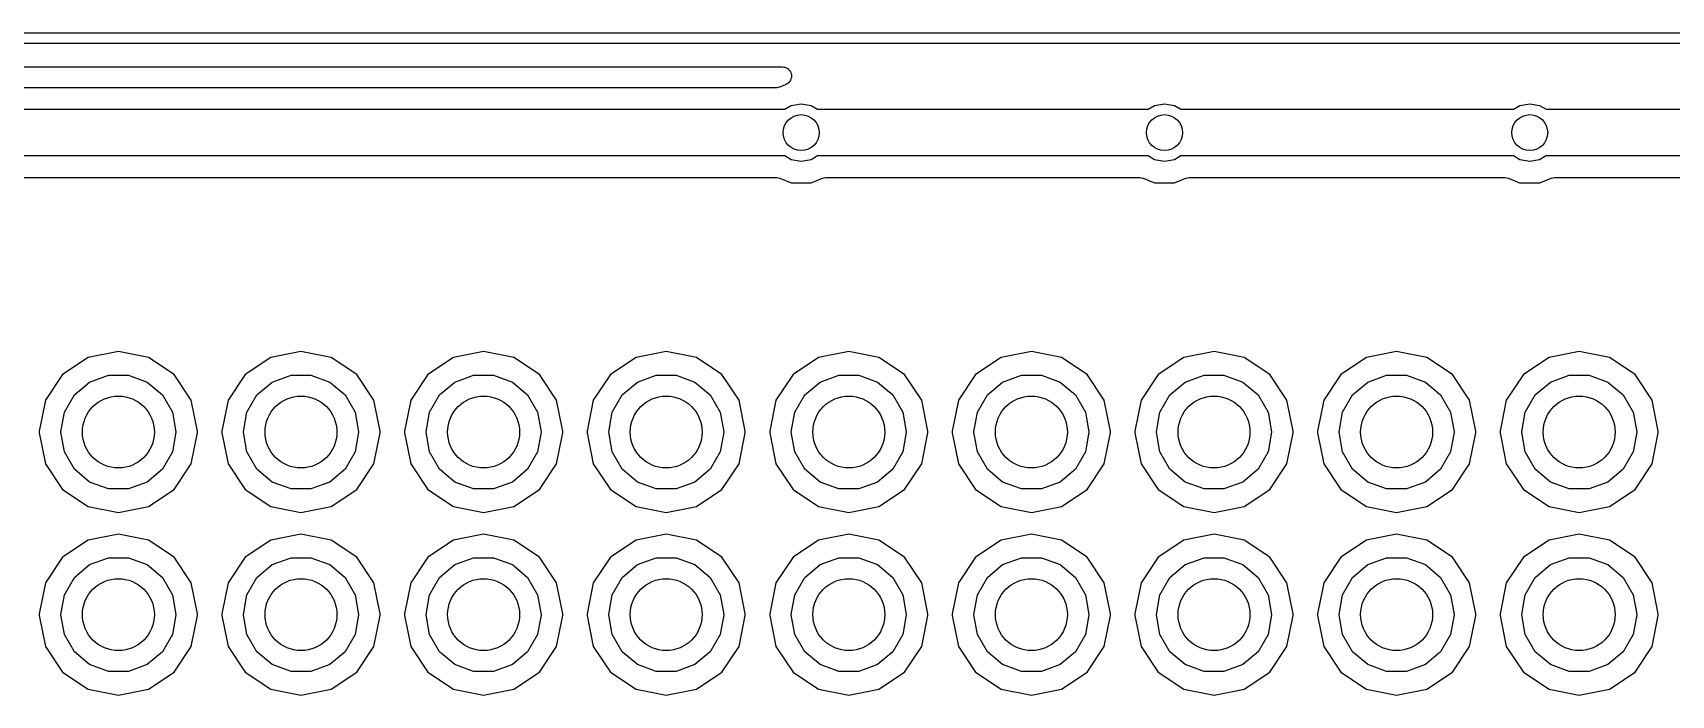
# Model space of a CAD drawing. Extents: x 25 to 125, y -125 to -25.
# Drawn here: x 43.03 to 65.82, y -34.14 to -24.93 of the extents above; entities that cross this region are included whole.
import ezdxf

# ---------------------------------------------------------------- set-up
doc = ezdxf.new("R2010")
doc.units = 0
doc.header["$MEASUREMENT"] = 0
doc.layers.add('BLACK', color=7, linetype='CONTINUOUS')

msp = doc.modelspace()

# ---------------------------------------------------------------- linework, layer by layer
at = {"layer": 'Black'}
for p, q in [((25, -24.925), (125, -24.925)), ((124.925, -25.075), (25.075, -25.075)), ((25.502, -25.4), (53.461, -25.4)), ((53.461, -25.4), (53.4801, -25.4034)), ((53.4801, -25.4034), (53.4993, -25.4059)), ((53.4993, -25.4059), (53.5018, -25.4072)), ((53.5018, -25.4072), (53.5045, -25.4077)), ((53.5045, -25.4077), (53.5213, -25.4174)), ((53.5213, -25.4174), (53.5384, -25.4263)), ((53.5384, -25.4263), (53.5403, -25.4283)), ((53.5403, -25.4283), (53.5427, -25.4297)), ((53.5427, -25.4297), (53.5551, -25.4446)), ((53.5551, -25.4446), (53.5682, -25.4589)), ((53.5682, -25.4589), (53.5693, -25.4614)), ((53.5693, -25.4614), (53.571, -25.4635)), ((53.571, -25.4635), (53.5777, -25.4817)), ((53.5777, -25.4817), (53.585, -25.4996)), ((53.585, -25.4996), (53.5852, -25.5024)), ((53.5852, -25.5024), (53.5861, -25.5049)), ((53.5861, -25.5049), (53.5861, -25.5244)), ((53.5861, -25.5244), (53.5869, -25.5437)), ((53.3754, -25.6894), (37.6553, -25.6894)), ((53.3781, -25.6889), (53.3754, -25.6894)), ((53.3808, -25.6893), (53.3781, -25.6889)), ((53.3997, -25.6851), (53.3808, -25.6893)), ((53.4188, -25.6817), (53.3997, -25.6851)), ((53.4212, -25.6804), (53.4188, -25.6817)), ((53.4239, -25.6798), (53.4212, -25.6804)), ((53.5095, -25.6444), (53.4239, -25.6798)), ((53.5259, -25.634), (53.5095, -25.6444)), ((53.5427, -25.6243), (53.5259, -25.634)), ((53.5444, -25.6222), (53.5427, -25.6243)), ((53.5468, -25.6207), (53.5444, -25.6222)), ((53.5586, -25.6053), (53.5468, -25.6207)), ((53.571, -25.5905), (53.5586, -25.6053)), ((53.572, -25.5879), (53.571, -25.5905)), ((53.5736, -25.5857), (53.572, -25.5879)), ((53.5795, -25.5673), (53.5736, -25.5857)), ((53.5861, -25.5491), (53.5795, -25.5673)), ((53.5869, -25.5437), (53.5861, -25.5463)), ((53.5861, -25.5463), (53.5861, -25.5491)), ((53.4931, -25.9894), (53.5837, -25.9371)), ((53.5837, -25.9371), (53.721, -25.9129)), ((53.721, -25.9129), (53.8583, -25.9371)), ((53.8583, -25.9371), (53.9489, -25.9894)), ((58.5477, -25.9894), (58.6383, -25.9371)), ((58.6383, -25.9371), (58.7756, -25.9129)), ((58.7756, -25.9129), (58.9129, -25.9371)), ((58.9129, -25.9371), (59.0035, -25.9894)), ((63.6277, -25.9894), (63.7183, -25.9371)), ((63.7183, -25.9371), (63.8556, -25.9129)), ((63.8556, -25.9129), (63.9929, -25.9371)), ((63.9929, -25.9371), (64.0835, -25.9894)), ((37.6428, -25.9894), (53.4931, -25.9894)), ((53.9489, -25.9894), (58.5477, -25.9894)), ((59.0035, -25.9894), (63.6277, -25.9894)), ((64.0835, -25.9894), (68.7077, -25.9894)), ((53.4931, -26.6394), (37.7774, -26.6394)), ((53.5837, -26.6917), (53.4931, -26.6394)), ((53.9489, -26.6394), (53.8583, -26.6917)), ((58.5477, -26.6394), (53.9489, -26.6394)), ((58.6383, -26.6917), (58.5477, -26.6394)), ((59.0035, -26.6394), (58.9129, -26.6917)), ((63.6277, -26.6394), (59.0035, -26.6394)), ((63.7183, -26.6917), (63.6277, -26.6394)), ((64.0835, -26.6394), (63.9929, -26.6917)), ((68.7077, -26.6394), (64.0835, -26.6394)), ((53.721, -26.7159), (53.5837, -26.6917)), ((53.8583, -26.6917), (53.721, -26.7159)), ((58.7756, -26.7159), (58.6383, -26.6917)), ((58.9129, -26.6917), (58.7756, -26.7159)), ((63.8556, -26.7159), (63.7183, -26.6917)), ((63.9929, -26.6917), (63.8556, -26.7159)), ((37.9543, -26.9394), (53.3755, -26.9394)), ((53.3755, -26.9394), (53.3783, -26.9399)), ((53.3783, -26.9399), (53.3812, -26.9395)), ((53.3812, -26.9395), (53.4, -26.9437)), ((53.4, -26.9437), (53.4189, -26.9471)), ((53.4189, -26.9471), (53.4214, -26.9485)), ((53.4214, -26.9485), (53.4242, -26.9491)), ((53.4242, -26.9491), (53.5812, -27.0143)), ((53.5812, -27.0143), (53.8596, -27.0145)), ((53.8596, -27.0145), (54.0181, -26.949)), ((54.0181, -26.949), (54.0208, -26.9484)), ((54.0208, -26.9484), (54.0232, -26.9471)), ((54.0232, -26.9471), (54.0423, -26.9437)), ((54.0423, -26.9437), (54.0612, -26.9395)), ((54.0612, -26.9395), (54.0639, -26.9399)), ((54.0639, -26.9399), (54.0666, -26.9394)), ((54.0666, -26.9394), (58.4301, -26.9394)), ((58.4301, -26.9394), (58.4329, -26.9399)), ((58.4329, -26.9399), (58.4358, -26.9395)), ((58.4358, -26.9395), (58.4546, -26.9437)), ((58.4546, -26.9437), (58.4735, -26.9471)), ((58.4735, -26.9471), (58.476, -26.9485)), ((58.476, -26.9485), (58.4788, -26.9491)), ((58.4788, -26.9491), (58.6358, -27.0143)), ((58.6358, -27.0143), (58.9142, -27.0145)), ((58.9142, -27.0145), (59.0727, -26.949)), ((59.0727, -26.949), (59.0754, -26.9484)), ((59.0754, -26.9484), (59.0778, -26.9471)), ((59.0778, -26.9471), (59.0969, -26.9437)), ((59.0969, -26.9437), (59.1158, -26.9395)), ((59.1158, -26.9395), (59.1185, -26.9399)), ((59.1185, -26.9399), (59.1212, -26.9394)), ((59.1212, -26.9394), (63.5101, -26.9394)), ((63.5101, -26.9394), (63.5129, -26.9399)), ((63.5129, -26.9399), (63.5158, -26.9395)), ((63.5158, -26.9395), (63.5346, -26.9437)), ((63.5346, -26.9437), (63.5535, -26.9471)), ((63.5535, -26.9471), (63.556, -26.9485)), ((63.556, -26.9485), (63.5588, -26.9491)), ((63.5588, -26.9491), (63.7157, -27.0143)), ((63.7157, -27.0143), (63.9942, -27.0145)), ((63.9942, -27.0145), (64.1527, -26.949)), ((64.1527, -26.949), (64.1554, -26.9484)), ((64.1554, -26.9484), (64.1578, -26.9471)), ((64.1578, -26.9471), (64.1769, -26.9437)), ((64.1769, -26.9437), (64.1958, -26.9395)), ((64.1958, -26.9395), (64.1985, -26.9399)), ((64.1985, -26.9399), (64.2012, -26.9394)), ((64.2012, -26.9394), (68.5901, -26.9394)), ((44.224, -29.3584), (43.804, -29.442)), ((44.644, -29.442), (44.224, -29.3584)), ((46.764, -29.3584), (46.344, -29.442)), ((47.184, -29.442), (46.764, -29.3584)), ((49.304, -29.3584), (48.884, -29.442)), ((49.724, -29.442), (49.304, -29.3584)), ((51.844, -29.3584), (51.424, -29.442)), ((52.264, -29.442), (51.844, -29.3584)), ((54.384, -29.3584), (53.964, -29.442)), ((54.804, -29.442), (54.384, -29.3584)), ((56.924, -29.3584), (56.504, -29.442)), ((57.344, -29.442), (56.924, -29.3584)), ((59.464, -29.3584), (59.044, -29.442)), ((59.884, -29.442), (59.464, -29.3584)), ((62.004, -29.3584), (61.584, -29.442)), ((62.424, -29.442), (62.004, -29.3584)), ((64.544, -29.3584), (64.124, -29.442)), ((64.964, -29.442), (64.544, -29.3584)), ((43.804, -29.442), (43.4479, -29.6799)), ((45.0001, -29.6799), (44.644, -29.442)), ((46.344, -29.442), (45.9879, -29.6799)), ((47.5401, -29.6799), (47.184, -29.442)), ((48.884, -29.442), (48.5279, -29.6799)), ((50.0801, -29.6799), (49.724, -29.442)), ((51.424, -29.442), (51.0679, -29.6799)), ((52.6201, -29.6799), (52.264, -29.442)), ((53.964, -29.442), (53.6079, -29.6799)), ((55.1601, -29.6799), (54.804, -29.442)), ((56.504, -29.442), (56.1479, -29.6799)), ((57.7001, -29.6799), (57.344, -29.442)), ((59.044, -29.442), (58.6879, -29.6799)), ((60.2401, -29.6799), (59.884, -29.442)), ((61.584, -29.442), (61.2279, -29.6799)), ((62.7801, -29.6799), (62.424, -29.442)), ((64.124, -29.442), (63.7679, -29.6799)), ((65.3201, -29.6799), (64.964, -29.442)), ((43.4479, -29.6799), (43.21, -30.036)), ((43.6112, -29.9627), (43.824, -29.7841)), ((43.824, -29.7841), (44.0851, -29.6891)), ((44.0851, -29.6891), (44.3629, -29.6891)), ((44.3629, -29.6891), (44.624, -29.7841)), ((44.624, -29.7841), (44.8368, -29.9627)), ((45.238, -30.036), (45.0001, -29.6799)), ((45.9879, -29.6799), (45.75, -30.036)), ((46.1512, -29.9627), (46.364, -29.7841)), ((46.364, -29.7841), (46.6251, -29.6891)), ((46.6251, -29.6891), (46.9029, -29.6891)), ((46.9029, -29.6891), (47.164, -29.7841)), ((47.164, -29.7841), (47.3768, -29.9627)), ((47.778, -30.036), (47.5401, -29.6799)), ((48.5279, -29.6799), (48.29, -30.036)), ((48.6912, -29.9627), (48.904, -29.7841)), ((48.904, -29.7841), (49.1651, -29.6891)), ((49.1651, -29.6891), (49.4429, -29.6891)), ((49.4429, -29.6891), (49.704, -29.7841)), ((49.704, -29.7841), (49.9168, -29.9627)), ((50.318, -30.036), (50.0801, -29.6799)), ((51.0679, -29.6799), (50.83, -30.036)), ((51.2312, -29.9627), (51.444, -29.7841)), ((51.444, -29.7841), (51.7051, -29.6891)), ((51.7051, -29.6891), (51.9829, -29.6891)), ((51.9829, -29.6891), (52.244, -29.7841)), ((52.244, -29.7841), (52.4568, -29.9627)), ((52.858, -30.036), (52.6201, -29.6799)), ((53.6079, -29.6799), (53.37, -30.036)), ((53.7712, -29.9627), (53.984, -29.7841)), ((53.984, -29.7841), (54.2451, -29.6891)), ((54.2451, -29.6891), (54.5229, -29.6891)), ((54.5229, -29.6891), (54.784, -29.7841)), ((54.784, -29.7841), (54.9968, -29.9627)), ((55.398, -30.036), (55.1601, -29.6799)), ((56.1479, -29.6799), (55.91, -30.036)), ((56.3112, -29.9627), (56.524, -29.7841)), ((56.524, -29.7841), (56.7851, -29.6891)), ((56.7851, -29.6891), (57.0629, -29.6891)), ((57.0629, -29.6891), (57.324, -29.7841)), ((57.324, -29.7841), (57.5368, -29.9627)), ((57.938, -30.036), (57.7001, -29.6799)), ((58.6879, -29.6799), (58.45, -30.036)), ((58.8512, -29.9627), (59.064, -29.7841)), ((59.064, -29.7841), (59.3251, -29.6891)), ((59.3251, -29.6891), (59.6029, -29.6891)), ((59.6029, -29.6891), (59.864, -29.7841)), ((59.864, -29.7841), (60.0768, -29.9627)), ((60.478, -30.036), (60.2401, -29.6799)), ((61.2279, -29.6799), (60.99, -30.036)), ((61.3912, -29.9627), (61.604, -29.7841)), ((61.604, -29.7841), (61.8651, -29.6891)), ((61.8651, -29.6891), (62.1429, -29.6891)), ((62.1429, -29.6891), (62.404, -29.7841)), ((62.404, -29.7841), (62.6168, -29.9627)), ((63.018, -30.036), (62.7801, -29.6799)), ((63.7679, -29.6799), (63.53, -30.036)), ((63.9312, -29.9627), (64.144, -29.7841)), ((64.144, -29.7841), (64.4051, -29.6891)), ((64.4051, -29.6891), (64.6829, -29.6891)), ((64.6829, -29.6891), (64.944, -29.7841)), ((64.944, -29.7841), (65.1568, -29.9627)), ((65.558, -30.036), (65.3201, -29.6799)), ((43.21, -30.036), (43.124, -30.4685)), ((43.4722, -30.2033), (43.6112, -29.9627)), ((44.8368, -29.9627), (44.9758, -30.2033)), ((45.324, -30.4685), (45.238, -30.036)), ((45.75, -30.036), (45.664, -30.4685)), ((46.0122, -30.2033), (46.1512, -29.9627)), ((47.3768, -29.9627), (47.5158, -30.2033)), ((47.864, -30.4685), (47.778, -30.036)), ((48.29, -30.036), (48.204, -30.4685)), ((48.5522, -30.2033), (48.6912, -29.9627)), ((49.9168, -29.9627), (50.0558, -30.2033)), ((50.404, -30.4685), (50.318, -30.036)), ((50.83, -30.036), (50.744, -30.4685)), ((51.0922, -30.2033), (51.2312, -29.9627)), ((52.4568, -29.9627), (52.5958, -30.2033)), ((52.944, -30.4685), (52.858, -30.036)), ((53.37, -30.036), (53.284, -30.4685)), ((53.6322, -30.2033), (53.7712, -29.9627)), ((54.9968, -29.9627), (55.1358, -30.2033)), ((55.484, -30.4685), (55.398, -30.036)), ((55.91, -30.036), (55.824, -30.4685)), ((56.1722, -30.2033), (56.3112, -29.9627)), ((57.5368, -29.9627), (57.6758, -30.2033)), ((58.024, -30.4685), (57.938, -30.036)), ((58.45, -30.036), (58.364, -30.4685)), ((58.7122, -30.2033), (58.8512, -29.9627)), ((60.0768, -29.9627), (60.2158, -30.2033)), ((60.564, -30.4685), (60.478, -30.036)), ((60.99, -30.036), (60.904, -30.4685)), ((61.2522, -30.2033), (61.3912, -29.9627)), ((62.6168, -29.9627), (62.7558, -30.2033)), ((63.104, -30.4685), (63.018, -30.036)), ((63.53, -30.036), (63.444, -30.4685)), ((63.7922, -30.2033), (63.9312, -29.9627)), ((65.1568, -29.9627), (65.2958, -30.2033)), ((65.644, -30.4685), (65.558, -30.036)), ((43.424, -30.4769), (43.4722, -30.2033)), ((44.9758, -30.2033), (45.024, -30.4769)), ((45.964, -30.4769), (46.0122, -30.2033)), ((47.5158, -30.2033), (47.564, -30.4769)), ((48.504, -30.4769), (48.5522, -30.2033)), ((50.0558, -30.2033), (50.104, -30.4769)), ((51.044, -30.4769), (51.0922, -30.2033)), ((52.5958, -30.2033), (52.644, -30.4769)), ((53.584, -30.4769), (53.6322, -30.2033)), ((55.1358, -30.2033), (55.184, -30.4769)), ((56.124, -30.4769), (56.1722, -30.2033)), ((57.6758, -30.2033), (57.724, -30.4769)), ((58.664, -30.4769), (58.7122, -30.2033)), ((60.2158, -30.2033), (60.264, -30.4769)), ((61.204, -30.4769), (61.2522, -30.2033)), ((62.7558, -30.2033), (62.804, -30.4769)), ((63.744, -30.4769), (63.7922, -30.2033)), ((65.2958, -30.2033), (65.344, -30.4769)), ((43.124, -30.4685), (43.124, -30.4915)), ((43.124, -30.4915), (43.21, -30.924)), ((43.424, -30.4831), (43.424, -30.4769)), ((43.4722, -30.7567), (43.424, -30.4831)), ((45.024, -30.4831), (44.9758, -30.7567)), ((45.024, -30.4769), (45.024, -30.4831)), ((45.238, -30.924), (45.324, -30.4915)), ((45.324, -30.4915), (45.324, -30.4685)), ((45.664, -30.4685), (45.664, -30.4915)), ((45.664, -30.4915), (45.75, -30.924)), ((45.964, -30.4831), (45.964, -30.4769)), ((46.0122, -30.7567), (45.964, -30.4831)), ((47.564, -30.4831), (47.5158, -30.7567)), ((47.564, -30.4769), (47.564, -30.4831)), ((47.778, -30.924), (47.864, -30.4915)), ((47.864, -30.4915), (47.864, -30.4685)), ((48.204, -30.4685), (48.204, -30.4915)), ((48.204, -30.4915), (48.29, -30.924)), ((48.504, -30.4831), (48.504, -30.4769)), ((48.5522, -30.7567), (48.504, -30.4831)), ((50.104, -30.4831), (50.0558, -30.7567)), ((50.104, -30.4769), (50.104, -30.4831)), ((50.318, -30.924), (50.404, -30.4915)), ((50.404, -30.4915), (50.404, -30.4685)), ((50.744, -30.4685), (50.744, -30.4915)), ((50.744, -30.4915), (50.83, -30.924)), ((51.044, -30.4831), (51.044, -30.4769)), ((51.0922, -30.7567), (51.044, -30.4831)), ((52.644, -30.4831), (52.5958, -30.7567)), ((52.644, -30.4769), (52.644, -30.4831)), ((52.858, -30.924), (52.944, -30.4915)), ((52.944, -30.4915), (52.944, -30.4685)), ((53.284, -30.4685), (53.284, -30.4915)), ((53.284, -30.4915), (53.37, -30.924)), ((53.584, -30.4831), (53.584, -30.4769)), ((53.6322, -30.7567), (53.584, -30.4831)), ((55.184, -30.4831), (55.1358, -30.7567)), ((55.184, -30.4769), (55.184, -30.4831)), ((55.398, -30.924), (55.484, -30.4915)), ((55.484, -30.4915), (55.484, -30.4685)), ((55.824, -30.4685), (55.824, -30.4915)), ((55.824, -30.4915), (55.91, -30.924)), ((56.124, -30.4831), (56.124, -30.4769)), ((56.1722, -30.7567), (56.124, -30.4831)), ((57.724, -30.4831), (57.6758, -30.7567)), ((57.724, -30.4769), (57.724, -30.4831)), ((57.938, -30.924), (58.024, -30.4915)), ((58.024, -30.4915), (58.024, -30.4685)), ((58.364, -30.4685), (58.364, -30.4915)), ((58.364, -30.4915), (58.45, -30.924)), ((58.664, -30.4831), (58.664, -30.4769)), ((58.7122, -30.7567), (58.664, -30.4831)), ((60.264, -30.4831), (60.2158, -30.7567)), ((60.264, -30.4769), (60.264, -30.4831)), ((60.478, -30.924), (60.564, -30.4915)), ((60.564, -30.4915), (60.564, -30.4685)), ((60.904, -30.4685), (60.904, -30.4915)), ((60.904, -30.4915), (60.99, -30.924)), ((61.204, -30.4831), (61.204, -30.4769)), ((61.2522, -30.7567), (61.204, -30.4831)), ((62.804, -30.4831), (62.7558, -30.7567)), ((62.804, -30.4769), (62.804, -30.4831)), ((63.018, -30.924), (63.104, -30.4915)), ((63.104, -30.4915), (63.104, -30.4685)), ((63.444, -30.4685), (63.444, -30.4915)), ((63.444, -30.4915), (63.53, -30.924)), ((63.744, -30.4831), (63.744, -30.4769)), ((63.7922, -30.7567), (63.744, -30.4831)), ((65.344, -30.4831), (65.2958, -30.7567)), ((65.344, -30.4769), (65.344, -30.4831)), ((65.558, -30.924), (65.644, -30.4915)), ((65.644, -30.4915), (65.644, -30.4685)), ((43.6112, -30.9973), (43.4722, -30.7567)), ((44.9758, -30.7567), (44.8368, -30.9973)), ((46.1512, -30.9973), (46.0122, -30.7567)), ((47.5158, -30.7567), (47.3768, -30.9973)), ((48.6912, -30.9973), (48.5522, -30.7567)), ((50.0558, -30.7567), (49.9168, -30.9973)), ((51.2312, -30.9973), (51.0922, -30.7567)), ((52.5958, -30.7567), (52.4568, -30.9973)), ((53.7712, -30.9973), (53.6322, -30.7567)), ((55.1358, -30.7567), (54.9968, -30.9973)), ((56.3112, -30.9973), (56.1722, -30.7567)), ((57.6758, -30.7567), (57.5368, -30.9973)), ((58.8512, -30.9973), (58.7122, -30.7567)), ((60.2158, -30.7567), (60.0768, -30.9973)), ((61.3912, -30.9973), (61.2522, -30.7567)), ((62.7558, -30.7567), (62.6168, -30.9973)), ((63.9312, -30.9973), (63.7922, -30.7567)), ((65.2958, -30.7567), (65.1568, -30.9973)), ((43.21, -30.924), (43.4479, -31.2801)), ((45.0001, -31.2801), (45.238, -30.924)), ((45.75, -30.924), (45.9879, -31.2801)), ((47.5401, -31.2801), (47.778, -30.924)), ((48.29, -30.924), (48.5279, -31.2801)), ((50.0801, -31.2801), (50.318, -30.924)), ((50.83, -30.924), (51.0679, -31.2801)), ((52.6201, -31.2801), (52.858, -30.924)), ((53.37, -30.924), (53.6079, -31.2801)), ((55.1601, -31.2801), (55.398, -30.924)), ((55.91, -30.924), (56.1479, -31.2801)), ((57.7001, -31.2801), (57.938, -30.924)), ((58.45, -30.924), (58.6879, -31.2801)), ((60.2401, -31.2801), (60.478, -30.924)), ((60.99, -30.924), (61.2279, -31.2801)), ((62.7801, -31.2801), (63.018, -30.924)), ((63.53, -30.924), (63.7679, -31.2801)), ((65.3201, -31.2801), (65.558, -30.924)), ((43.824, -31.1759), (43.6112, -30.9973)), ((44.0851, -31.2709), (43.824, -31.1759)), ((44.624, -31.1759), (44.3629, -31.2709)), ((44.8368, -30.9973), (44.624, -31.1759)), ((46.364, -31.1759), (46.1512, -30.9973)), ((46.6251, -31.2709), (46.364, -31.1759)), ((47.164, -31.1759), (46.9029, -31.2709)), ((47.3768, -30.9973), (47.164, -31.1759)), ((48.904, -31.1759), (48.6912, -30.9973)), ((49.1651, -31.2709), (48.904, -31.1759)), ((49.704, -31.1759), (49.4429, -31.2709)), ((49.9168, -30.9973), (49.704, -31.1759)), ((51.444, -31.1759), (51.2312, -30.9973)), ((51.7051, -31.2709), (51.444, -31.1759)), ((52.244, -31.1759), (51.9829, -31.2709)), ((52.4568, -30.9973), (52.244, -31.1759)), ((53.984, -31.1759), (53.7712, -30.9973)), ((54.2451, -31.2709), (53.984, -31.1759)), ((54.784, -31.1759), (54.5229, -31.2709)), ((54.9968, -30.9973), (54.784, -31.1759)), ((56.524, -31.1759), (56.3112, -30.9973)), ((56.7851, -31.2709), (56.524, -31.1759)), ((57.324, -31.1759), (57.0629, -31.2709)), ((57.5368, -30.9973), (57.324, -31.1759)), ((59.064, -31.1759), (58.8512, -30.9973)), ((59.3251, -31.2709), (59.064, -31.1759)), ((59.864, -31.1759), (59.6029, -31.2709)), ((60.0768, -30.9973), (59.864, -31.1759)), ((61.604, -31.1759), (61.3912, -30.9973)), ((61.8651, -31.2709), (61.604, -31.1759)), ((62.404, -31.1759), (62.1429, -31.2709)), ((62.6168, -30.9973), (62.404, -31.1759)), ((64.144, -31.1759), (63.9312, -30.9973)), ((64.4051, -31.2709), (64.144, -31.1759)), ((64.944, -31.1759), (64.6829, -31.2709)), ((65.1568, -30.9973), (64.944, -31.1759)), ((43.4479, -31.2801), (43.804, -31.518)), ((44.3629, -31.2709), (44.0851, -31.2709)), ((44.644, -31.518), (45.0001, -31.2801)), ((45.9879, -31.2801), (46.344, -31.518)), ((46.9029, -31.2709), (46.6251, -31.2709)), ((47.184, -31.518), (47.5401, -31.2801)), ((48.5279, -31.2801), (48.884, -31.518)), ((49.4429, -31.2709), (49.1651, -31.2709)), ((49.724, -31.518), (50.0801, -31.2801)), ((51.0679, -31.2801), (51.424, -31.518)), ((51.9829, -31.2709), (51.7051, -31.2709)), ((52.264, -31.518), (52.6201, -31.2801)), ((53.6079, -31.2801), (53.964, -31.518)), ((54.5229, -31.2709), (54.2451, -31.2709)), ((54.804, -31.518), (55.1601, -31.2801)), ((56.1479, -31.2801), (56.504, -31.518)), ((57.0629, -31.2709), (56.7851, -31.2709)), ((57.344, -31.518), (57.7001, -31.2801)), ((58.6879, -31.2801), (59.044, -31.518)), ((59.6029, -31.2709), (59.3251, -31.2709)), ((59.884, -31.518), (60.2401, -31.2801)), ((61.2279, -31.2801), (61.584, -31.518)), ((62.1429, -31.2709), (61.8651, -31.2709)), ((62.424, -31.518), (62.7801, -31.2801)), ((63.7679, -31.2801), (64.124, -31.518)), ((64.6829, -31.2709), (64.4051, -31.2709)), ((64.964, -31.518), (65.3201, -31.2801)), ((43.804, -31.518), (44.224, -31.6015)), ((44.224, -31.6015), (44.644, -31.518)), ((46.344, -31.518), (46.764, -31.6015)), ((46.764, -31.6015), (47.184, -31.518)), ((48.884, -31.518), (49.304, -31.6015)), ((49.304, -31.6015), (49.724, -31.518)), ((51.424, -31.518), (51.844, -31.6015)), ((51.844, -31.6015), (52.264, -31.518)), ((53.964, -31.518), (54.384, -31.6015)), ((54.384, -31.6015), (54.804, -31.518)), ((56.504, -31.518), (56.924, -31.6015)), ((56.924, -31.6015), (57.344, -31.518)), ((59.044, -31.518), (59.464, -31.6015)), ((59.464, -31.6015), (59.884, -31.518)), ((61.584, -31.518), (62.004, -31.6015)), ((62.004, -31.6015), (62.424, -31.518)), ((64.124, -31.518), (64.544, -31.6015)), ((64.544, -31.6015), (64.964, -31.518)), ((44.224, -31.8984), (43.804, -31.982)), ((44.644, -31.982), (44.224, -31.8984)), ((46.764, -31.8984), (46.344, -31.982)), ((47.184, -31.982), (46.764, -31.8984)), ((49.304, -31.8984), (48.884, -31.982)), ((49.724, -31.982), (49.304, -31.8984)), ((51.844, -31.8984), (51.424, -31.982)), ((52.264, -31.982), (51.844, -31.8984)), ((54.384, -31.8984), (53.964, -31.982)), ((54.804, -31.982), (54.384, -31.8984)), ((56.924, -31.8984), (56.504, -31.982)), ((57.344, -31.982), (56.924, -31.8984)), ((59.464, -31.8984), (59.044, -31.982)), ((59.884, -31.982), (59.464, -31.8984)), ((62.004, -31.8984), (61.584, -31.982)), ((62.424, -31.982), (62.004, -31.8984)), ((64.544, -31.8984), (64.124, -31.982)), ((64.964, -31.982), (64.544, -31.8984)), ((43.804, -31.982), (43.4479, -32.2199)), ((45.0001, -32.2199), (44.644, -31.982)), ((46.344, -31.982), (45.9879, -32.2199)), ((47.5401, -32.2199), (47.184, -31.982)), ((48.884, -31.982), (48.5279, -32.2199)), ((50.0801, -32.2199), (49.724, -31.982)), ((51.424, -31.982), (51.0679, -32.2199)), ((52.6201, -32.2199), (52.264, -31.982)), ((53.964, -31.982), (53.6079, -32.2199)), ((55.1601, -32.2199), (54.804, -31.982)), ((56.504, -31.982), (56.1479, -32.2199)), ((57.7001, -32.2199), (57.344, -31.982)), ((59.044, -31.982), (58.6879, -32.2199)), ((60.2401, -32.2199), (59.884, -31.982)), ((61.584, -31.982), (61.2279, -32.2199)), ((62.7801, -32.2199), (62.424, -31.982)), ((64.124, -31.982), (63.7679, -32.2199)), ((65.3201, -32.2199), (64.964, -31.982)), ((43.4479, -32.2199), (43.21, -32.576)), ((43.6112, -32.5027), (43.824, -32.3241)), ((43.824, -32.3241), (44.0851, -32.2291)), ((44.0851, -32.2291), (44.3629, -32.2291)), ((44.3629, -32.2291), (44.624, -32.3241)), ((44.624, -32.3241), (44.8368, -32.5027)), ((45.238, -32.576), (45.0001, -32.2199)), ((45.9879, -32.2199), (45.75, -32.576)), ((46.1512, -32.5027), (46.364, -32.3241)), ((46.364, -32.3241), (46.6251, -32.2291)), ((46.6251, -32.2291), (46.9029, -32.2291)), ((46.9029, -32.2291), (47.164, -32.3241)), ((47.164, -32.3241), (47.3768, -32.5027)), ((47.778, -32.576), (47.5401, -32.2199)), ((48.5279, -32.2199), (48.29, -32.576)), ((48.6912, -32.5027), (48.904, -32.3241)), ((48.904, -32.3241), (49.1651, -32.2291)), ((49.1651, -32.2291), (49.4429, -32.2291)), ((49.4429, -32.2291), (49.704, -32.3241)), ((49.704, -32.3241), (49.9168, -32.5027)), ((50.318, -32.576), (50.0801, -32.2199)), ((51.0679, -32.2199), (50.83, -32.576)), ((51.2312, -32.5027), (51.444, -32.3241)), ((51.444, -32.3241), (51.7051, -32.2291)), ((51.7051, -32.2291), (51.9829, -32.2291)), ((51.9829, -32.2291), (52.244, -32.3241)), ((52.244, -32.3241), (52.4568, -32.5027)), ((52.858, -32.576), (52.6201, -32.2199)), ((53.6079, -32.2199), (53.37, -32.576)), ((53.7712, -32.5027), (53.984, -32.3241)), ((53.984, -32.3241), (54.2451, -32.2291)), ((54.2451, -32.2291), (54.5229, -32.2291)), ((54.5229, -32.2291), (54.784, -32.3241)), ((54.784, -32.3241), (54.9968, -32.5027)), ((55.398, -32.576), (55.1601, -32.2199)), ((56.1479, -32.2199), (55.91, -32.576)), ((56.3112, -32.5027), (56.524, -32.3241)), ((56.524, -32.3241), (56.7851, -32.2291)), ((56.7851, -32.2291), (57.0629, -32.2291)), ((57.0629, -32.2291), (57.324, -32.3241)), ((57.324, -32.3241), (57.5368, -32.5027)), ((57.938, -32.576), (57.7001, -32.2199)), ((58.6879, -32.2199), (58.45, -32.576)), ((58.8512, -32.5027), (59.064, -32.3241)), ((59.064, -32.3241), (59.3251, -32.2291)), ((59.3251, -32.2291), (59.6029, -32.2291)), ((59.6029, -32.2291), (59.864, -32.3241)), ((59.864, -32.3241), (60.0768, -32.5027)), ((60.478, -32.576), (60.2401, -32.2199)), ((61.2279, -32.2199), (60.99, -32.576)), ((61.3912, -32.5027), (61.604, -32.3241)), ((61.604, -32.3241), (61.8651, -32.2291)), ((61.8651, -32.2291), (62.1429, -32.2291)), ((62.1429, -32.2291), (62.404, -32.3241)), ((62.404, -32.3241), (62.6168, -32.5027)), ((63.018, -32.576), (62.7801, -32.2199)), ((63.7679, -32.2199), (63.53, -32.576)), ((63.9312, -32.5027), (64.144, -32.3241)), ((64.144, -32.3241), (64.4051, -32.2291)), ((64.4051, -32.2291), (64.6829, -32.2291)), ((64.6829, -32.2291), (64.944, -32.3241)), ((64.944, -32.3241), (65.1568, -32.5027)), ((65.558, -32.576), (65.3201, -32.2199)), ((43.21, -32.576), (43.124, -33.0085)), ((43.4722, -32.7433), (43.6112, -32.5027)), ((44.8368, -32.5027), (44.9758, -32.7433)), ((45.324, -33.0085), (45.238, -32.576)), ((45.75, -32.576), (45.664, -33.0085)), ((46.0122, -32.7433), (46.1512, -32.5027)), ((47.3768, -32.5027), (47.5158, -32.7433)), ((47.864, -33.0085), (47.778, -32.576)), ((48.29, -32.576), (48.204, -33.0085)), ((48.5522, -32.7433), (48.6912, -32.5027)), ((49.9168, -32.5027), (50.0558, -32.7433)), ((50.404, -33.0085), (50.318, -32.576)), ((50.83, -32.576), (50.744, -33.0085)), ((51.0922, -32.7433), (51.2312, -32.5027)), ((52.4568, -32.5027), (52.5958, -32.7433)), ((52.944, -33.0085), (52.858, -32.576)), ((53.37, -32.576), (53.284, -33.0085)), ((53.6322, -32.7433), (53.7712, -32.5027)), ((54.9968, -32.5027), (55.1358, -32.7433)), ((55.484, -33.0085), (55.398, -32.576)), ((55.91, -32.576), (55.824, -33.0085)), ((56.1722, -32.7433), (56.3112, -32.5027)), ((57.5368, -32.5027), (57.6758, -32.7433)), ((58.024, -33.0085), (57.938, -32.576)), ((58.45, -32.576), (58.364, -33.0085)), ((58.7122, -32.7433), (58.8512, -32.5027)), ((60.0768, -32.5027), (60.2158, -32.7433)), ((60.564, -33.0085), (60.478, -32.576)), ((60.99, -32.576), (60.904, -33.0085)), ((61.2522, -32.7433), (61.3912, -32.5027)), ((62.6168, -32.5027), (62.7558, -32.7433)), ((63.104, -33.0085), (63.018, -32.576)), ((63.53, -32.576), (63.444, -33.0085)), ((63.7922, -32.7433), (63.9312, -32.5027)), ((65.1568, -32.5027), (65.2958, -32.7433)), ((65.644, -33.0085), (65.558, -32.576)), ((43.424, -33.0169), (43.4722, -32.7433)), ((44.9758, -32.7433), (45.024, -33.0169)), ((45.964, -33.0169), (46.0122, -32.7433)), ((47.5158, -32.7433), (47.564, -33.0169)), ((48.504, -33.0169), (48.5522, -32.7433)), ((50.0558, -32.7433), (50.104, -33.0169)), ((51.044, -33.0169), (51.0922, -32.7433)), ((52.5958, -32.7433), (52.644, -33.0169)), ((53.584, -33.0169), (53.6322, -32.7433)), ((55.1358, -32.7433), (55.184, -33.0169)), ((56.124, -33.0169), (56.1722, -32.7433)), ((57.6758, -32.7433), (57.724, -33.0169)), ((58.664, -33.0169), (58.7122, -32.7433)), ((60.2158, -32.7433), (60.264, -33.0169)), ((61.204, -33.0169), (61.2522, -32.7433)), ((62.7558, -32.7433), (62.804, -33.0169)), ((63.744, -33.0169), (63.7922, -32.7433)), ((65.2958, -32.7433), (65.344, -33.0169)), ((43.124, -33.0085), (43.124, -33.0315)), ((43.124, -33.0315), (43.21, -33.464)), ((43.424, -33.0231), (43.424, -33.0169)), ((43.4722, -33.2967), (43.424, -33.0231)), ((45.024, -33.0231), (44.9758, -33.2967)), ((45.024, -33.0169), (45.024, -33.0231)), ((45.238, -33.464), (45.324, -33.0315)), ((45.324, -33.0315), (45.324, -33.0085)), ((45.664, -33.0085), (45.664, -33.0315)), ((45.664, -33.0315), (45.75, -33.464)), ((45.964, -33.0231), (45.964, -33.0169)), ((46.0122, -33.2967), (45.964, -33.0231)), ((47.564, -33.0231), (47.5158, -33.2967)), ((47.564, -33.0169), (47.564, -33.0231)), ((47.778, -33.464), (47.864, -33.0315)), ((47.864, -33.0315), (47.864, -33.0085)), ((48.204, -33.0085), (48.204, -33.0315)), ((48.204, -33.0315), (48.29, -33.464)), ((48.504, -33.0231), (48.504, -33.0169)), ((48.5522, -33.2967), (48.504, -33.0231)), ((50.104, -33.0231), (50.0558, -33.2967)), ((50.104, -33.0169), (50.104, -33.0231)), ((50.318, -33.464), (50.404, -33.0315)), ((50.404, -33.0315), (50.404, -33.0085)), ((50.744, -33.0085), (50.744, -33.0315)), ((50.744, -33.0315), (50.83, -33.464)), ((51.044, -33.0231), (51.044, -33.0169)), ((51.0922, -33.2967), (51.044, -33.0231)), ((52.644, -33.0231), (52.5958, -33.2967)), ((52.644, -33.0169), (52.644, -33.0231)), ((52.858, -33.464), (52.944, -33.0315)), ((52.944, -33.0315), (52.944, -33.0085)), ((53.284, -33.0085), (53.284, -33.0315)), ((53.284, -33.0315), (53.37, -33.464)), ((53.584, -33.0231), (53.584, -33.0169)), ((53.6322, -33.2967), (53.584, -33.0231)), ((55.184, -33.0231), (55.1358, -33.2967)), ((55.184, -33.0169), (55.184, -33.0231)), ((55.398, -33.464), (55.484, -33.0315)), ((55.484, -33.0315), (55.484, -33.0085)), ((55.824, -33.0085), (55.824, -33.0315)), ((55.824, -33.0315), (55.91, -33.464)), ((56.124, -33.0231), (56.124, -33.0169)), ((56.1722, -33.2967), (56.124, -33.0231)), ((57.724, -33.0231), (57.6758, -33.2967)), ((57.724, -33.0169), (57.724, -33.0231)), ((57.938, -33.464), (58.024, -33.0315)), ((58.024, -33.0315), (58.024, -33.0085)), ((58.364, -33.0085), (58.364, -33.0315)), ((58.364, -33.0315), (58.45, -33.464)), ((58.664, -33.0231), (58.664, -33.0169)), ((58.7122, -33.2967), (58.664, -33.0231)), ((60.264, -33.0231), (60.2158, -33.2967)), ((60.264, -33.0169), (60.264, -33.0231)), ((60.478, -33.464), (60.564, -33.0315)), ((60.564, -33.0315), (60.564, -33.0085)), ((60.904, -33.0085), (60.904, -33.0315)), ((60.904, -33.0315), (60.99, -33.464)), ((61.204, -33.0231), (61.204, -33.0169)), ((61.2522, -33.2967), (61.204, -33.0231)), ((62.804, -33.0231), (62.7558, -33.2967)), ((62.804, -33.0169), (62.804, -33.0231)), ((63.018, -33.464), (63.104, -33.0315)), ((63.104, -33.0315), (63.104, -33.0085)), ((63.444, -33.0085), (63.444, -33.0315)), ((63.444, -33.0315), (63.53, -33.464)), ((63.744, -33.0231), (63.744, -33.0169)), ((63.7922, -33.2967), (63.744, -33.0231)), ((65.344, -33.0231), (65.2958, -33.2967)), ((65.344, -33.0169), (65.344, -33.0231)), ((65.558, -33.464), (65.644, -33.0315)), ((65.644, -33.0315), (65.644, -33.0085)), ((43.21, -33.464), (43.4479, -33.8201)), ((43.6112, -33.5373), (43.4722, -33.2967)), ((44.9758, -33.2967), (44.8368, -33.5373)), ((45.0001, -33.8201), (45.238, -33.464)), ((45.75, -33.464), (45.9879, -33.8201)), ((46.1512, -33.5373), (46.0122, -33.2967)), ((47.5158, -33.2967), (47.3768, -33.5373)), ((47.5401, -33.8201), (47.778, -33.464)), ((48.29, -33.464), (48.5279, -33.8201)), ((48.6912, -33.5373), (48.5522, -33.2967)), ((50.0558, -33.2967), (49.9168, -33.5373)), ((50.0801, -33.8201), (50.318, -33.464)), ((50.83, -33.464), (51.0679, -33.8201)), ((51.2312, -33.5373), (51.0922, -33.2967)), ((52.5958, -33.2967), (52.4568, -33.5373)), ((52.6201, -33.8201), (52.858, -33.464)), ((53.37, -33.464), (53.6079, -33.8201)), ((53.7712, -33.5373), (53.6322, -33.2967)), ((55.1358, -33.2967), (54.9968, -33.5373)), ((55.1601, -33.8201), (55.398, -33.464)), ((55.91, -33.464), (56.1479, -33.8201)), ((56.3112, -33.5373), (56.1722, -33.2967)), ((57.6758, -33.2967), (57.5368, -33.5373)), ((57.7001, -33.8201), (57.938, -33.464)), ((58.45, -33.464), (58.6879, -33.8201)), ((58.8512, -33.5373), (58.7122, -33.2967)), ((60.2158, -33.2967), (60.0768, -33.5373)), ((60.2401, -33.8201), (60.478, -33.464)), ((60.99, -33.464), (61.2279, -33.8201)), ((61.3912, -33.5373), (61.2522, -33.2967)), ((62.7558, -33.2967), (62.6168, -33.5373)), ((62.7801, -33.8201), (63.018, -33.464)), ((63.53, -33.464), (63.7679, -33.8201)), ((63.9312, -33.5373), (63.7922, -33.2967)), ((65.2958, -33.2967), (65.1568, -33.5373)), ((65.3201, -33.8201), (65.558, -33.464)), ((43.824, -33.7159), (43.6112, -33.5373)), ((44.0851, -33.8109), (43.824, -33.7159)), ((44.624, -33.7159), (44.3629, -33.8109)), ((44.8368, -33.5373), (44.624, -33.7159)), ((46.364, -33.7159), (46.1512, -33.5373)), ((46.6251, -33.8109), (46.364, -33.7159)), ((47.164, -33.7159), (46.9029, -33.8109)), ((47.3768, -33.5373), (47.164, -33.7159)), ((48.904, -33.7159), (48.6912, -33.5373)), ((49.1651, -33.8109), (48.904, -33.7159)), ((49.704, -33.7159), (49.4429, -33.8109)), ((49.9168, -33.5373), (49.704, -33.7159)), ((51.444, -33.7159), (51.2312, -33.5373)), ((51.7051, -33.8109), (51.444, -33.7159)), ((52.244, -33.7159), (51.9829, -33.8109)), ((52.4568, -33.5373), (52.244, -33.7159)), ((53.984, -33.7159), (53.7712, -33.5373)), ((54.2451, -33.8109), (53.984, -33.7159)), ((54.784, -33.7159), (54.5229, -33.8109)), ((54.9968, -33.5373), (54.784, -33.7159)), ((56.524, -33.7159), (56.3112, -33.5373)), ((56.7851, -33.8109), (56.524, -33.7159)), ((57.324, -33.7159), (57.0629, -33.8109)), ((57.5368, -33.5373), (57.324, -33.7159)), ((59.064, -33.7159), (58.8512, -33.5373)), ((59.3251, -33.8109), (59.064, -33.7159)), ((59.864, -33.7159), (59.6029, -33.8109)), ((60.0768, -33.5373), (59.864, -33.7159)), ((61.604, -33.7159), (61.3912, -33.5373)), ((61.8651, -33.8109), (61.604, -33.7159)), ((62.404, -33.7159), (62.1429, -33.8109)), ((62.6168, -33.5373), (62.404, -33.7159)), ((64.144, -33.7159), (63.9312, -33.5373)), ((64.4051, -33.8109), (64.144, -33.7159)), ((64.944, -33.7159), (64.6829, -33.8109)), ((65.1568, -33.5373), (64.944, -33.7159)), ((43.4479, -33.8201), (43.804, -34.058)), ((44.3629, -33.8109), (44.0851, -33.8109)), ((44.644, -34.058), (45.0001, -33.8201)), ((45.9879, -33.8201), (46.344, -34.058)), ((46.9029, -33.8109), (46.6251, -33.8109)), ((47.184, -34.058), (47.5401, -33.8201)), ((48.5279, -33.8201), (48.884, -34.058)), ((49.4429, -33.8109), (49.1651, -33.8109)), ((49.724, -34.058), (50.0801, -33.8201)), ((51.0679, -33.8201), (51.424, -34.058)), ((51.9829, -33.8109), (51.7051, -33.8109)), ((52.264, -34.058), (52.6201, -33.8201)), ((53.6079, -33.8201), (53.964, -34.058)), ((54.5229, -33.8109), (54.2451, -33.8109)), ((54.804, -34.058), (55.1601, -33.8201)), ((56.1479, -33.8201), (56.504, -34.058)), ((57.0629, -33.8109), (56.7851, -33.8109)), ((57.344, -34.058), (57.7001, -33.8201)), ((58.6879, -33.8201), (59.044, -34.058)), ((59.6029, -33.8109), (59.3251, -33.8109)), ((59.884, -34.058), (60.2401, -33.8201)), ((61.2279, -33.8201), (61.584, -34.058)), ((62.1429, -33.8109), (61.8651, -33.8109)), ((62.424, -34.058), (62.7801, -33.8201)), ((63.7679, -33.8201), (64.124, -34.058)), ((64.6829, -33.8109), (64.4051, -33.8109)), ((64.964, -34.058), (65.3201, -33.8201)), ((43.804, -34.058), (44.224, -34.1415)), ((44.224, -34.1415), (44.644, -34.058)), ((46.344, -34.058), (46.764, -34.1415)), ((46.764, -34.1415), (47.184, -34.058)), ((48.884, -34.058), (49.304, -34.1415)), ((49.304, -34.1415), (49.724, -34.058)), ((51.424, -34.058), (51.844, -34.1415)), ((51.844, -34.1415), (52.264, -34.058)), ((53.964, -34.058), (54.384, -34.1415)), ((54.384, -34.1415), (54.804, -34.058)), ((56.504, -34.058), (56.924, -34.1415)), ((56.924, -34.1415), (57.344, -34.058)), ((59.044, -34.058), (59.464, -34.1415)), ((59.464, -34.1415), (59.884, -34.058)), ((61.584, -34.058), (62.004, -34.1415)), ((62.004, -34.1415), (62.424, -34.058)), ((64.124, -34.058), (64.544, -34.1415)), ((64.544, -34.1415), (64.964, -34.058))]:
    msp.add_line(p, q, dxfattribs=at)
for centre, radius in [((53.721, -26.3144), 0.25), ((58.7756, -26.3144), 0.25), ((63.8556, -26.3144), 0.25), ((44.224, -30.48), 0.5), ((44.224, -30.48), 0.5), ((46.764, -30.48), 0.5), ((46.764, -30.48), 0.5), ((49.304, -30.48), 0.5), ((49.304, -30.48), 0.5), ((51.844, -30.48), 0.5), ((51.844, -30.48), 0.5), ((54.384, -30.48), 0.5), ((54.384, -30.48), 0.5), ((56.924, -30.48), 0.5), ((56.924, -30.48), 0.5), ((59.464, -30.48), 0.5), ((59.464, -30.48), 0.5), ((62.004, -30.48), 0.5), ((62.004, -30.48), 0.5), ((64.544, -30.48), 0.5), ((64.544, -30.48), 0.5), ((44.224, -33.02), 0.5), ((44.224, -33.02), 0.5), ((46.764, -33.02), 0.5), ((46.764, -33.02), 0.5), ((49.304, -33.02), 0.5), ((49.304, -33.02), 0.5), ((51.844, -33.02), 0.5), ((51.844, -33.02), 0.5), ((54.384, -33.02), 0.5), ((54.384, -33.02), 0.5), ((56.924, -33.02), 0.5), ((56.924, -33.02), 0.5), ((59.464, -33.02), 0.5), ((59.464, -33.02), 0.5), ((62.004, -33.02), 0.5), ((62.004, -33.02), 0.5), ((64.544, -33.02), 0.5), ((64.544, -33.02), 0.5)]:
    msp.add_circle(centre, radius, dxfattribs=at)

doc.saveas('drawing.dxf')
